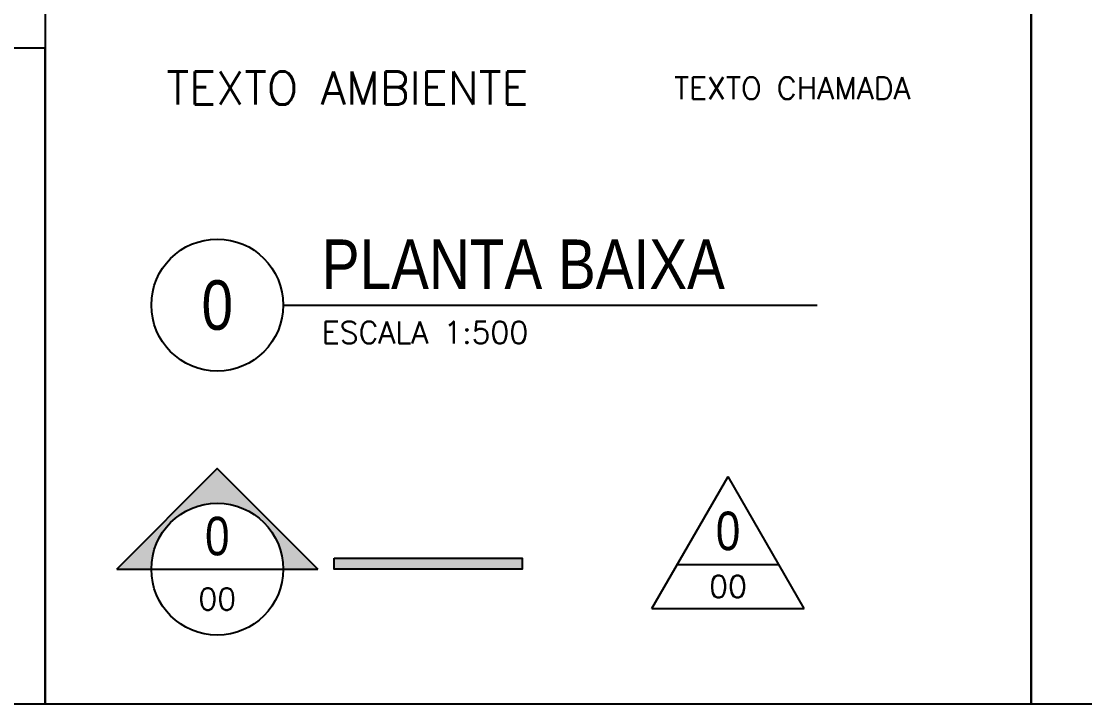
# Model space of a CAD drawing. Header units: millimetres. Extents: x 45003 to 46969, y 6653 to 6979.
# Drawn here: x 45211.05 to 45259.43, y 6860.33 to 6891.35 of the extents above; entities that cross this region are included whole.
import ezdxf
from ezdxf.enums import TextEntityAlignment as Align

# ---------------------------------------------------------------- set-up
doc = ezdxf.new("R2010")
doc.units = ezdxf.units.MM
for name, color, linetype in [('ARQ-SÍMBOLOS', 2, 'Continuous'), ('ARQ-TEXTO2', 2, 'Continuous'), ('ARQ-TEXTO3', 3, 'Continuous'), ('ARQ-TEXTO4', 4, 'Continuous')]:
    doc.layers.add(name, color=color, linetype=linetype)
doc.styles.add('ARIAL', font='ARIALN.TTF', dxfattribs={"height": 0.18})
doc.styles.add('ROMANS', font='romans.shx')

# ---------------------------------------------------------------- blocks, each defined once
blk = doc.blocks.new('*U11')
at = {"layer": 'ARQ-SÍMBOLOS'}
blk.add_line((0.6, 0), (5.4578, 0), dxfattribs=at)
blk.add_circle((0, 0), 0.6, dxfattribs=at)
at = {"layer": 'ARQ-TEXTO2', "style": 'ROMANS'}
blk.add_attdef('ESCALA1', text='', height=0.2, dxfattribs=at).set_placement((0.9509, -0.1494), align=Align.TOP_LEFT)
at = {"layer": 'ARQ-TEXTO4', "style": 'ARIAL'}
blk.add_attdef('TITULODODESENHO', (0.9509, 0.1458), '', height=0.45, dxfattribs=at)
blk.add_attdef('0', text='', height=0.45, dxfattribs=at).set_placement((0, 0), align=Align.MIDDLE)
blk = doc.blocks.new('Símbolo_Corte')
at = {"layer": 'ARQ-SÍMBOLOS'}
h = blk.add_hatch(color=256, dxfattribs=at)
h.dxf.hatch_style = 1
h.paths.add_polyline_path([(0, 0.9151), (-0.9151, 0), (-0.6, 0, -1), (0.6, 0), (0.9151, 0)])
at = {"layer": 'ARQ-SÍMBOLOS', "ltscale": 0.1}
blk.add_hatch(color=256, dxfattribs=at).paths.add_polyline_path([(1.0626, 0.1), (2.7749, 0.1), (2.7749, 0), (1.0626, 0)])
at = {"layer": 'ARQ-SÍMBOLOS'}
for p, q in [((-0.9151, 0), (-0.6, 0)), ((0.6, 0), (0.9151, 0))]:
    blk.add_line(p, q, dxfattribs=at)
at = {"layer": 'ARQ-SÍMBOLOS', "color": 4}
blk.add_line((-0.6, 0), (0.6, 0), dxfattribs=at)
at = {"layer": 'ARQ-SÍMBOLOS'}
blk.add_lwpolyline([(-0.9151, 0), (0, 0.9151), (0.9151, 0)], dxfattribs=at)
blk.add_lwpolyline([(1.0626, 0.1), (2.7749, 0.1), (2.7749, 0), (1.0626, 0)], close=True, dxfattribs=at)
blk.add_circle((0, 0), 0.6, dxfattribs=at)
at = {"layer": 'ARQ-TEXTO2', "style": 'ROMANS'}
blk.add_attdef('NUMERO-FOLHA', text='', height=0.2, dxfattribs=at).set_placement((0, -0.2711), align=Align.MIDDLE_CENTER)
at = {"layer": 'ARQ-TEXTO4', "style": 'ARIAL'}
blk.add_attdef('NUMERO-DESENHO-NA-FOLHA', text='', height=0.35, dxfattribs=at).set_placement((0, 0.3012), align=Align.MIDDLE_CENTER)
blk = doc.blocks.new('Símbolo_Fachada')
at = {"layer": 'ARQ-SÍMBOLOS', "ltscale": 0.1}
for p, q in [((-0.6928, -0.3986), (0, 0.8014)), ((0.6928, -0.3986), (0, 0.8014)), ((-0.6928, -0.3986), (0.6928, -0.3986))]:
    blk.add_line(p, q, dxfattribs=at)
at = {"layer": 'ARQ-SÍMBOLOS', "color": 4, "ltscale": 0.1}
blk.add_line((-0.4627, 0), (0.4627, 0), dxfattribs=at)
at = {"layer": 'ARQ-TEXTO2', "style": 'ROMANS'}
blk.add_attdef('NUMERO-FOLHA', text='', height=0.2, dxfattribs=at).set_placement((0, -0.1993), align=Align.MIDDLE_CENTER)
at = {"layer": 'ARQ-TEXTO4', "style": 'ARIAL'}
blk.add_attdef('NUMERO-DESENHO-NA-FOLHA', text='', height=0.35, dxfattribs=at).set_placement((0, 0.3062), align=Align.MIDDLE_CENTER)

msp = doc.modelspace()

# ---------------------------------------------------------------- linework, layer by layer
for points in [[(45256.986, 6860.33), (45324.252, 6860.33), (45324.252, 6949.707), (45256.986, 6949.707)], [(45212.142, 6860.33), (45256.986, 6860.33), (45256.986, 6919.915), (45212.142, 6919.915)], [(45189.72, 6860.33), (45212.142, 6860.33), (45212.142, 6890.123), (45189.72, 6890.123)]]:
    msp.add_lwpolyline(points, close=True)

# ---------------------------------------------------------------- block references
at = {"layer": 'ARQ-SÍMBOLOS', "xscale": 5, "yscale": 5, "zscale": 5}
msp.add_blockref('*U11', (45219.97, 6878.454), dxfattribs=at).add_auto_attribs({'ESCALA1': 'ESCALA 1:500', '0': '0', 'TITULODODESENHO': 'PLANTA BAIXA'})
at = {"layer": 'ARQ-SÍMBOLOS', "ltscale": 0.03, "xscale": 5, "yscale": 5, "zscale": 5}
for name, p in [('Símbolo_Corte', (45219.97, 6866.446)), ('Símbolo_Fachada', (45243.201, 6866.655))]:
    msp.add_blockref(name, p, dxfattribs=at).add_auto_attribs({'NUMERO-FOLHA': '00', 'NUMERO-DESENHO-NA-FOLHA': '0'})

# ---------------------------------------------------------------- texts
at = {"layer": 'ARQ-TEXTO2', "insert": (45240.747, 6888.812), "char_height": 1, "attachment_point": 1, "style": 'ROMANS'}
msp.add_mtext('TEXTO CHAMADA', dxfattribs=at)
at = {"layer": 'ARQ-TEXTO3', "insert": (45225.891, 6888.315), "char_height": 1.5, "attachment_point": 5, "style": 'ROMANS'}
msp.add_mtext('TEXTO AMBIENTE', dxfattribs=at)

doc.saveas('drawing.dxf')
